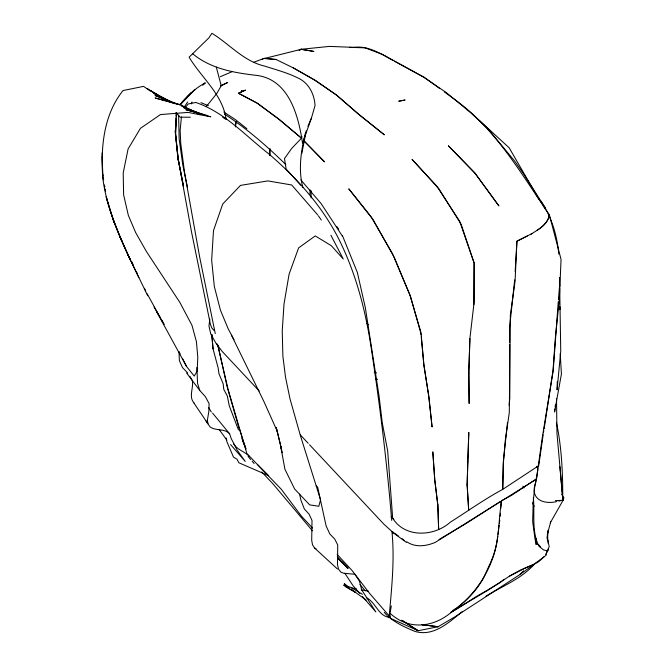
<?xml version="1.0" encoding="UTF-8"?>
<svg xmlns="http://www.w3.org/2000/svg" width="666" height="666" viewBox="0 0 666 666"><rect width="100%" height="100%" fill="white"/><g stroke="black" fill="none" stroke-linecap="round" stroke-linejoin="round"><path stroke-width="1" d="M473.851 304.745L474.134 263.053L461.163 224.309L438.852 188.728L412.038 159.382L436.721 186.055L459.665 221.295L474.134 263.053L474.092 302.314L469.888 338.669M311.055 197.935L311.172 190.751M557.267 381.618L557.076 389.81L560.747 351.215L559.715 288.653M269.822 155.678L270.013 148.576M176.224 112.879L175.516 134.99L178.33 160.339L183.525 186.43L177.647 156.035L175.316 131.127L176.182 118.007M176.14 121.961L175.516 134.99L175.316 131.127L178.33 160.339L177.647 156.035L191.508 231.885L210.356 324.109L211.655 327.789L214.144 330.594M176.423 115.942L176.573 112.937M309.856 194.722L310.131 189.835M514.685 279.878L509.598 327.222L509.681 342.416M515.159 271.736L516.933 241.2L527.48 235.889M540.409 201.856L540.784 201.015L545.67 208.508L523.318 173.535L514.826 161.289L487.237 128.055L470.845 112.87L446.245 92.541L423.776 77.256L382.692 54.52L365.01 47.827L349.459 47.344M302.822 187.471C298.143 169.555 301.015 150.291 305.544 132.667M176.315 115.984L176.515 112.962M548.085 543.314L548.226 541.366L547.036 537.495M500.241 516.167L500.474 513.195M500.849 508.241L501.182 502.039L499.766 501.898L465.601 523.826L439.019 539.51M558.25 301.79L553.205 370.529L542.299 437.437L536.613 477.872L534.673 487.154L533.175 502.264L532.667 521.603L535.081 539.485L536.405 544.064L538.486 544.605L540.551 546.969M558.416 299.758L559.673 284.499L559.565 277.472M507.475 422.793L503.388 460.989L502.73 489.377C484.523 499.175 467.707 511.18 450.266 522.219C434.224 536.679 404.737 538.195 392.665 518.09L387.662 450.765L382.317 423.201L379.079 396.187L365.326 307.634L357.359 272.494L342.391 235.464M509.124 405.269L509.806 398.052L509.69 344.439M535.889 544.497L536.455 538.478M548.235 548.826L548.068 550.366L545.62 554.378M554.911 408.932L554.562 412.021L561.43 374.051L560.206 353.604M555.136 406.868L555.369 404.803M497.793 536.28C494.105 567.707 475.541 595.953 449.567 613.702C431.601 627.838 407.9 629.611 390.634 613.761M498.018 534.307L499.125 525.283M130.303 259.815L119.788 236.189L121.828 241.209L112.429 217.491L114.053 222.327L106.169 196.695C111.93 218.54 120.729 239.402 130.303 259.815C118.082 233.749 106.443 206.835 102.789 178.03C100.616 147.844 103.413 115.018 123.019 90.559L143.581 86.372L150.241 91.017M236.03 121.795L235.381 126.915L236.064 121.911M499.392 523.251L499.775 520.204M391.308 605.918L389.535 616.316L369.697 593.531L351.973 570.421L337.154 554.437M209.807 319.047L208.966 326.065L210.756 334.024L216.025 343.34L222.261 351.523L259.24 391.025M562.737 495.296C562.72 470.954 561.496 446.253 556.393 422.286M535.73 482.467C529.678 498.01 542.016 504.995 556.834 501.573M543.156 434.756L538.744 465.651L502.73 489.377L503.255 464.535L505.303 440.376L509.29 412.562L510.356 315.06L515.059 281.393L516.933 241.2L532.234 233.458L531.035 234.149M543.481 432.75L543.806 430.752M544.13 428.754L552.963 370.962L555.436 337.096L559.332 299.509L561.055 259.415L549.383 214.86C521.361 174.059 496.278 129.645 455.436 100L444.33 91.908M301.856 153.396L306.185 130.794M547.102 550.482L546.062 555.352L533.841 564.31L524.7 568.273L509.398 576.19L489.044 589.568L455.169 609.665L454.803 609.265L453.022 610.306M241.433 92.449L241.875 90.443M241.383 92.516L241.833 90.493M366.142 600.041L355.186 592.166L343.964 585.422L344.405 583.699L349.026 587.329M181.427 116.941L180.153 130.345L180.769 143.648L184.649 173.152L199.617 256.818L215.268 333.616M191.433 103.913L191.983 101.998M192.457 53.58C210.931 69.006 234.482 72.86 257.542 75.508C289.302 80.153 298.559 116.184 302.514 143.14L311.372 118.265L315.051 105.544C314.41 93.839 308.466 82.426 297.327 77.681C286.963 72.619 275.782 69.672 264.852 66.15C243.706 61.364 229.587 44.114 211.913 33.3L208.808 37.954L189.111 57.176C201.432 77.797 222.794 94.48 226.124 119.48L222.669 117.241M547.693 538.636L547.302 535.772L547.477 540.609L548.035 530.602L547.335 534.398L550.74 521.736L550.266 522.827L563.07 500.324L563.877 497.718L561.838 494.363M490.151 563.378L483.558 577.938C476.673 590.492 466.408 600.99 454.803 609.265L454.995 609.756L452.322 611.163M307.908 126.257L311.372 118.265M490.517 562.495C499.808 543.356 498.093 521.153 501.606 500.69L511.43 495.421L535.855 479.287L535.872 481.526M302.056 136.713L300.433 139.294L291.708 148.401L284.482 158.583L286.155 169.097L300.741 185.173M184.282 106.893L187.687 101.981M544.114 556.693L538.794 561.613L533.941 564.393L520.154 574.4L455.286 616.624L438.103 626.731L418.19 630.735L391.275 618.722M179.812 104.962C186.98 96.345 195.113 88.195 205.153 82.984L202.755 84.99M206.244 106.61L216.891 93.373L221.229 85.781L216.292 67.075M185.248 107.542L188.237 103.963L195.796 102.472C224.417 112.096 245.438 135.731 268.781 153.871C298.834 179.612 325.557 209.923 342.216 246.137C356.81 277.456 365.484 311.147 370.787 345.196C379.662 403.363 386.888 461.788 391.708 520.437M535.139 563.303C522.219 578.504 502.747 585.922 486.03 596.095M520.154 574.4L523.501 570.77M202.78 84.94L205.103 82.984M504.095 579.278L500.233 582.5L488.786 589.31M462.046 611.763C448.909 622.485 433.558 636.921 415.06 631.443C405.361 627.53 395.721 622.976 387.712 616.183M488.095 589.801L478.213 595.429M261.988 59.674L263.678 58.491L276.074 59.507L293.473 67.982L314.26 79.778L336.904 95.38L357.65 113.428L384.332 134.815L359.74 115.168L336.247 94.838L316.1 80.902L293.281 67.882M532.201 233.416C539.352 228.946 547.893 223.992 549.383 214.86C548.326 221.703 542.74 226.765 537.271 230.195M477.364 595.887L457.084 608.857L450.691 612.304M264.236 58.533L301.323 49.276L313.869 51.432L300.915 49.309L299.142 50.141M231.951 71.753L220.304 76.698M301.323 49.276L299.317 50.166M509.34 576.182L520.096 570.229L533.941 564.393M253.588 62.363L263.678 58.491M558.857 501.107L562.895 500.166L556.959 433.358L556.51 398.41M189.569 109.724L181.244 105.661L201.465 114.394L199.742 114.685L196.97 113.328M543.181 205.677L546.736 210.931C553.696 224.35 557.409 239.094 558.807 254.087M300.915 49.309L329.47 46.404L357.967 47.519M375.566 379.537L377.614 379.32M563.07 500.324L555.419 500.616M352.73 47.586C367.282 44.888 380.519 53.596 392.632 60.248M190.343 117.224L180.261 117.199L175.932 112.754M343.964 585.422L350.965 587.429L362.404 594.288M264.677 58.267L276.074 59.507M422.202 624.775L438.103 626.731L421.769 624.633M202.439 114.535L210.789 116.808L188.02 112.404L160.481 114.56L140.426 128.338L128.088 148.984L123.21 172.952L123.618 194.822L128.347 215.393L135.739 232.734L146.512 251.673L179.803 302.322L191.975 325.308L196.42 341.675L197.81 357.367L197.119 371.178L194.222 376.074L186.572 366.516L156.652 311.771M361.23 589.843L368.29 591.167M351.448 587.853L356.343 588.844M207.692 115.601L185.814 109.69L204.379 114.81L183.325 107.484L201.465 114.394M177.123 104.154L155.103 97.977L180.311 104.62L195.329 112.396M178.163 104.346L155.061 95.471L170.171 101.723M200.966 102.664L208.416 105.703M172.061 102.506L174.9 103.68M374.525 372.003L376.307 372.752M174.942 103.571L153.688 93.332L171.37 102.398M374.217 372.386L375.99 373.251M299.6 494.147L300.907 500.108L304.32 508.924L309.132 514.227L312.013 520.479L311.705 540.334L312.504 544.821L314.602 548.035L316.059 548.767M394.405 61.205L424.125 77.239L439.277 88.237M406.776 541.791C415.451 547.777 426.215 546.187 435.289 542.365L535.822 479.495L536.588 478.046L537.795 469.98L537.62 467.815L536.496 466.408M171.345 102.306L150.774 90.876L159.324 96.129M393.589 532.609L391.949 531.626C394.655 558.741 391.874 585.814 389.518 612.737M147.111 88.403L158.35 95.429M160.081 96.512L162.679 98.127M401.723 620.196L418.19 630.735L403.038 620.987M224.55 114.136C246.778 128.538 266.941 146.104 285.847 164.602M223.868 112.038L235.847 119.93L246.886 128.696M366.874 323.626L368.589 324.775M230.594 444.58L245.23 461.446L237.221 450.216L231.219 438.586L229.62 433.782C224.4 428.063 215.776 431.26 209.957 426.814L205.894 420.745M406.435 542.382L393.997 533.358L383.999 524.3L309.573 444.788M394.405 533.091L398.534 536.155M401.839 538.603L404.312 540.434M352.106 589.751L355.186 592.166L345.571 586.663L344.405 583.699M366.35 597.577C375.982 602.455 378.463 616.733 390.151 617.457L388.278 615.201M300.358 137.238L278.704 119.056L257.609 103.413L238.37 93.19L245.479 90.093L238.52 93.265L256.968 102.997L279.062 119.322L301.057 137.829M257.317 464.418L268.689 475.707L238.819 462.745L237.038 459.224L233.5 457.134L226.898 441.666L226.199 438.037M390.959 516.824L393.847 519.413M479.079 120.205L509.149 147.777L538.869 199.201M314.602 548.035L337.446 569.014M337.67 558.025L348.435 568.173M316.25 485.739L317.649 487.129L326.09 525.84L329.812 533.974L334.732 539.019L337.72 545.004L337.495 564.718L338.486 569.03L340.717 572.019L343.706 573.276L354.911 574.267L359.507 581.243L361.755 589.976L375.849 611.946L362.429 596.495M337.595 558.075L347.444 567.932L337.271 556.709M303.971 140.917L324.542 161.871L303.946 140.792M187.72 373.06L182.451 367.507L179.362 360.614L179.046 351.69M261.705 471.919L272.952 483.832L312.479 530.844M300.358 434.948L308.158 443.273M312.604 528.096L301.432 516.158L281.252 489.219L246.886 453.563L228.113 389.493L217.665 344.78M347.444 567.932L342.033 562.137L347.402 567.981M249.325 456.418C244.738 451.373 237.054 449.908 233.491 443.623M384.274 612.395L387.021 615.426M186.647 373.068L199.75 390.426L205.436 396.745L209.107 403.613L208.841 411.446L207.426 419.955L207.942 423.776L194.031 403.188M317.79 215.018L291.691 184.981L267.857 180.902L240.468 185.398L222.71 204.046L213.486 230.586L211.663 260.298L214.335 286.563L220.429 310.14L228.18 328.829L234.057 339.802M359.748 593.398L353.038 585.672L344.797 573.21M300.865 179.937L321.162 203.646L342.291 235.989M248.102 456.451L250.782 459.598M252.123 461.163L254.137 463.528M229.62 433.782L212.571 413.095M359.931 584.448L365.251 590.809M194.355 403.296C188.12 397.127 193.856 388.003 192.308 380.461L189.852 376.273M219.139 429.437L226.681 439.943M318.381 215.859L321.345 220.046M336.988 226.615L338.661 229.254M522.927 486.188L523.976 487.92M160.831 318.698L147.136 293.739M161.83 320.396L162.837 322.094M154.046 307.068L160.181 317.524M161.197 319.264L164.269 324.492M208.649 407.5L211.255 411.979M330.91 235.256L343.256 259.007L331.327 245.696L315.259 235.93L298.626 247.869L289.094 274.151L284.016 303.979L282.242 330.91L282.884 356.193L285.498 377.089L290.068 399.117L300.416 435.631L320.562 499.8L318.806 506.277L309.69 504.878L294.613 488.994L284.882 469.155L280.369 444.289L276.24 427.763M216.791 343.681L218.132 346.079L227.048 386.372L238.17 425.333L245.787 448.584M147.719 295.771L127.88 254.728L138.886 277.68M179.246 352.123L180.161 353.921M182.451 358.416L186.572 366.516M144.405 288.311L145.688 290.859M532.425 502.797L534.207 506.36M231.502 335.264L263.728 401.14L277.406 431.61L276.298 427.863M245.97 448.959L241.825 438.253M136.538 272.003L137.412 273.859M242.474 440.384L244.78 445.404M131.801 261.73L133.067 264.552M238.461 429.92L229.295 405.877L227.281 395.912L223.776 389.36L223.185 383.882L218.964 373.743L218.14 367.898L213.037 348.851L211.771 334.357M199.75 390.426L197.577 383.491L196.878 367.549M389.26 613.544L390.326 616.991M277.289 431.402L282.242 452.672M547.419 538.403L549.192 546.62L547.585 550.79L543.664 550.024L538.985 546.253C531.318 531.31 534.931 513.869 533.358 497.835M187.421 187.079L182.842 165.226L179.146 138.986L178.605 115.085M102.597 173.809L102.939 175.841M103.288 177.88L103.63 179.912M104.495 184.998L104.845 187.029M105.186 189.061L105.536 191.1M562.72 498.543L562.895 500.166M559.731 307.401L559.94 309.457L559.773 306.518M421.07 334.84L420.779 331.743L409.765 294.53L392.465 253.621L371.104 216.741L348.751 188.803L373.018 219.539L394.23 257.334L410.656 296.911L421.17 334.415L423.967 365.884L429.021 397.885L432.076 426.973L428.646 395.354L423.759 363.778L421.262 336.904M559.873 466.658L562.628 497.51M281.06 446.345L281.318 449.342M211.788 334.474L213.037 348.851M392.657 531.626L392.832 533.657M102.198 156.61L102.789 178.03L102.123 152.889M559.673 284.499L559.698 286.571M269.722 149.492L269.738 155.444M468.806 432.609L467.823 461.838L468.806 432.609M468.831 373.102L469.13 403.504L468.806 371.387L469.896 338.761L468.831 373.102M467.149 484.931L468.697 510.314L467.116 484.49L467.823 461.938L467.149 484.931M188.32 95.779L180.036 104.903L194.913 89.544L181.543 102.772L191.375 92.682L188.32 95.779M227.605 82.551L220.654 85.881L227.605 82.551M404.936 100.05L398.867 101.182L404.936 100.05M475.124 173.326L448.385 145.787L474.8 172.969L498.917 205.944L475.124 173.326M437.828 504.928L434.798 480.169L437.912 506.068L438.644 529.47L437.828 504.928M434.756 479.778L432.825 452.014L434.756 479.778"/></g></svg>
